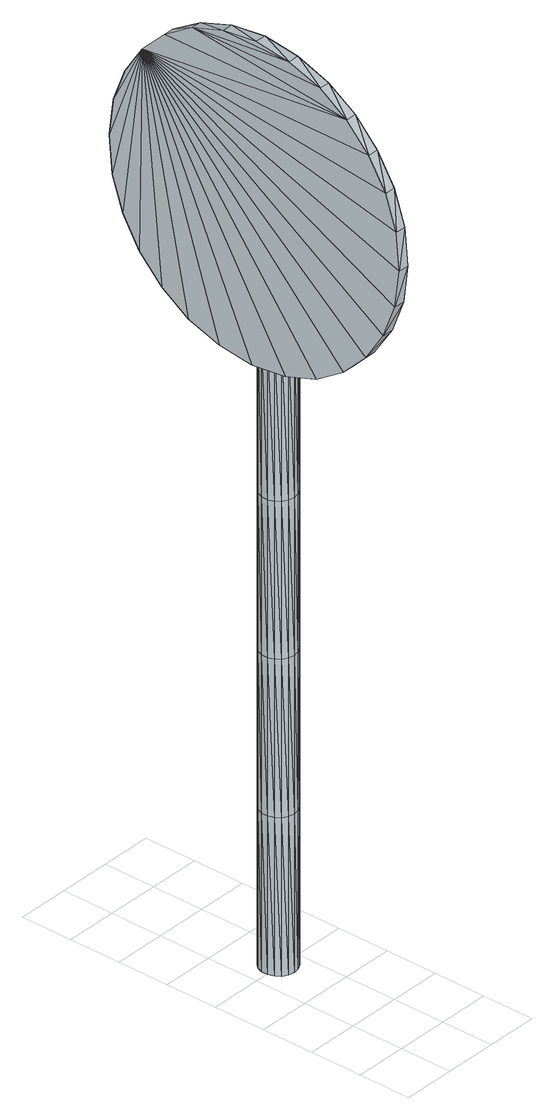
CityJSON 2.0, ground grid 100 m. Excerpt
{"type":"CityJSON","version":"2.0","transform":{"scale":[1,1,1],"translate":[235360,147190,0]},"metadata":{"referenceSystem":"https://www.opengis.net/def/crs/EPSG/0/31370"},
"CityObjects":{
"object1":{"type":"GenericCityObject","attributes":{"cluster":63,"mean_distance_to_centroid":0.312,"new_centroid_x":235309.47,"new_centroid_y":147573.87,"mean_distance_to_camera":6.31,"H1":0,"H2":0,"Z_final":112.66,"cluster2":-1,"proj_x":235310.22,"proj_y":147571.77,"id_line":52631,"bearing_l":250.15,"distance":2.23,"orientation":"right","G_obj":250.15},"geometry":[{"type":"MultiSurface","lod":"2","boundaries":[[[0,1,2]],[[2,1,3]],[[3,1,4]],[[4,1,5]],[[5,1,6]],[[1,7,6]],[[1,8,7]],[[1,9,8]],[[1,10,9]],[[1,11,10]],[[1,12,11]],[[1,13,12]],[[1,14,13]],[[15,14,1]],[[16,15,1]],[[17,16,1]],[[18,17,1]],[[0,18,1]],[[19,20,0]],[[19,0,2]],[[21,19,2]],[[21,2,3]],[[21,3,22]],[[22,3,4]],[[22,4,23]],[[23,4,5]],[[23,5,24]],[[24,5,6]],[[24,6,25]],[[25,6,7]],[[25,7,26]],[[26,7,8]],[[26,8,27]],[[8,9,27]],[[27,9,28]],[[9,10,28]],[[10,29,28]],[[10,11,29]],[[11,30,29]],[[11,12,30]],[[30,12,31]],[[31,12,13]],[[31,13,32]],[[32,13,14]],[[32,14,33]],[[33,14,15]],[[33,15,34]],[[34,15,16]],[[34,16,35]],[[35,16,17]],[[36,35,17]],[[18,36,17]],[[20,36,18]],[[20,18,0]],[[37,38,20]],[[37,20,19]],[[39,37,19]],[[21,39,19]],[[39,21,40]],[[40,21,22]],[[40,22,41]],[[41,22,23]],[[41,23,42]],[[42,23,24]],[[42,24,43]],[[43,24,25]],[[43,25,44]],[[44,25,26]],[[26,45,44]],[[26,27,45]],[[27,46,45]],[[27,28,46]],[[28,47,46]],[[28,29,47]],[[47,29,48]],[[29,30,48]],[[48,30,49]],[[49,30,31]],[[49,31,50]],[[50,31,32]],[[50,32,51]],[[51,32,33]],[[51,33,52]],[[52,33,34]],[[52,34,53]],[[53,34,35]],[[54,53,35]],[[54,35,36]],[[38,54,36]],[[38,36,20]],[[55,56,38]],[[55,38,37]],[[57,55,37]],[[57,37,39]],[[57,39,58]],[[58,39,40]],[[58,40,59]],[[59,40,41]],[[59,41,60]],[[60,41,42]],[[60,42,61]],[[61,42,43]],[[61,43,62]],[[62,43,44]],[[44,63,62]],[[44,45,63]],[[45,64,63]],[[45,46,64]],[[46,65,64]],[[46,47,65]],[[47,66,65]],[[47,48,66]],[[66,48,67]],[[67,48,49]],[[67,49,68]],[[68,49,50]],[[68,50,69]],[[69,50,51]],[[69,51,70]],[[70,51,52]],[[70,52,71]],[[71,52,53]],[[72,71,53]],[[72,53,54]],[[56,72,54]],[[56,54,38]],[[73,74,56]],[[73,56,55]],[[75,73,55]],[[75,55,57]],[[75,57,76]],[[76,57,58]],[[76,58,77]],[[77,58,59]],[[77,59,78]],[[78,59,60]],[[78,60,79]],[[79,60,61]],[[79,61,80]],[[80,61,62]],[[62,81,80]],[[62,63,81]],[[63,82,81]],[[63,64,82]],[[64,83,82]],[[64,65,83]],[[65,84,83]],[[65,66,84]],[[84,66,85]],[[85,66,67]],[[85,67,86]],[[86,67,68]],[[86,68,87]],[[87,68,69]],[[87,69,88]],[[88,69,70]],[[88,70,89]],[[89,70,71]],[[90,89,71]],[[90,71,72]],[[74,90,72]],[[74,72,56]],[[91,92,74]],[[91,74,73]],[[93,91,73]],[[93,73,75]],[[93,75,94]],[[94,75,76]],[[94,76,95]],[[95,76,77]],[[95,77,96]],[[96,77,78]],[[96,78,97]],[[97,78,79]],[[97,79,98]],[[98,79,80]],[[80,99,98]],[[80,81,99]],[[81,100,99]],[[81,82,100]],[[82,101,100]],[[82,83,101]],[[83,102,101]],[[83,84,102]],[[102,84,103]],[[103,84,85]],[[103,85,104]],[[104,85,86]],[[104,86,105]],[[105,86,87]],[[105,87,106]],[[106,87,88]],[[106,88,107]],[[107,88,89]],[[108,107,89]],[[108,89,90]],[[92,108,90]],[[92,90,74]],[[92,91,109]],[[91,93,109]],[[93,94,109]],[[94,95,109]],[[95,96,109]],[[109,96,97]],[[109,97,98]],[[109,98,99]],[[109,99,100]],[[109,100,101]],[[109,101,102]],[[109,102,103]],[[109,103,104]],[[105,109,104]],[[106,109,105]],[[107,109,106]],[[108,109,107]],[[92,109,108]],[[110,111,112]],[[113,112,114]],[[115,112,113]],[[116,112,115]],[[117,112,116]],[[118,112,117]],[[119,112,118]],[[120,112,119]],[[121,112,120]],[[122,112,121]],[[122,123,112]],[[123,110,112]],[[111,124,112]],[[124,125,112]],[[125,126,112]],[[126,127,112]],[[127,128,112]],[[128,129,112]],[[129,130,112]],[[130,131,112]],[[112,131,132]],[[131,133,132]],[[131,134,133]],[[133,134,135]],[[133,135,136]],[[135,137,136]],[[133,136,138]],[[136,139,138]],[[136,137,139]],[[137,140,139]],[[137,135,140]],[[135,141,140]],[[135,134,141]],[[134,142,141]],[[134,131,142]],[[131,143,142]],[[131,130,143]],[[143,130,144]],[[144,130,129]],[[144,129,145]],[[145,129,128]],[[145,128,146]],[[146,127,147]],[[147,127,126]],[[147,126,148]],[[148,126,125]],[[148,125,149]],[[149,125,124]],[[150,149,124]],[[150,124,111]],[[151,150,111]],[[151,111,110]],[[152,151,110]],[[152,110,123]],[[146,128,127]],[[153,123,122]],[[154,153,122]],[[154,122,121]],[[155,154,121]],[[155,121,120]],[[156,155,120]],[[156,120,119]],[[157,156,119]],[[157,119,118]],[[157,118,158]],[[158,118,117]],[[158,117,159]],[[153,152,123]],[[159,117,116]],[[159,116,160]],[[160,116,115]],[[160,115,161]],[[161,115,113]],[[161,113,162]],[[162,113,114]],[[162,114,163]],[[163,114,112]],[[163,112,164]],[[164,112,132]],[[132,165,164]],[[132,133,165]],[[133,138,165]],[[138,139,140]],[[161,162,163]],[[160,161,163]],[[159,160,163]],[[158,159,163]],[[157,158,163]],[[156,157,163]],[[155,156,163]],[[154,155,163]],[[153,154,163]],[[153,163,152]],[[152,163,151]],[[151,163,150]],[[150,163,149]],[[149,163,148]],[[148,163,147]],[[147,163,146]],[[146,163,145]],[[145,163,144]],[[144,163,143]],[[143,163,142]],[[163,164,142]],[[142,164,165]],[[142,165,141]],[[165,140,141]],[[165,138,140]],[[166,167,168]],[[168,167,169]],[[170,168,169]],[[170,169,171]],[[170,171,172]],[[172,171,173]],[[172,173,174]],[[174,173,175]],[[174,175,176]],[[176,175,177]],[[176,177,178]],[[178,177,179]],[[178,179,180]],[[180,179,181]],[[180,181,182]],[[182,181,183]],[[182,183,184]],[[184,183,185]],[[184,185,186]],[[186,185,187]],[[186,187,188]],[[188,187,189]],[[188,189,190]],[[190,189,191]],[[192,190,191]],[[192,191,193]],[[194,192,193]],[[194,193,195]],[[196,194,195]],[[196,195,197]],[[198,196,197]],[[198,197,199]],[[200,198,199]],[[200,199,201]],[[202,200,201]],[[202,201,203]],[[204,202,203]],[[204,203,205]],[[206,204,205]],[[206,205,207]],[[208,206,207]],[[208,207,209]],[[210,208,209]],[[210,209,211]],[[212,210,211]],[[212,211,213]],[[214,212,213]],[[214,213,215]],[[216,214,215]],[[216,215,217]],[[216,217,218]],[[218,217,219]],[[218,219,220]],[[220,219,221]],[[220,221,222]],[[222,221,223]],[[222,223,224]],[[224,223,225]],[[224,225,226]],[[226,225,227]],[[226,227,228]],[[228,227,229]],[[228,229,230]],[[230,229,231]],[[230,231,232]],[[232,231,233]],[[232,233,234]],[[234,233,235]],[[234,235,236]],[[236,235,237]],[[238,236,237]],[[238,237,239]],[[238,239,240]],[[240,239,241]],[[241,242,240]],[[241,243,242]],[[242,243,244]],[[244,243,245]],[[244,245,246]],[[246,245,247]],[[246,247,248]],[[248,247,249]],[[248,249,250]],[[250,249,251]],[[250,251,252]],[[252,251,253]],[[252,253,254]],[[254,253,255]],[[254,255,256]],[[256,255,257]],[[256,257,258]],[[258,257,259]],[[258,259,260]],[[260,259,261]],[[260,261,262]],[[262,261,263]],[[262,263,264]],[[264,263,265]],[[264,265,266]],[[266,265,267]],[[266,267,268]],[[268,267,269]],[[269,270,268]],[[269,271,270]],[[271,272,270]],[[271,273,272]],[[273,274,272]],[[273,275,274]],[[275,276,274]],[[275,277,276]],[[277,278,276]],[[277,279,278]],[[279,280,278]],[[279,281,280]],[[281,282,280]],[[281,283,282]],[[283,284,282]],[[283,285,284]],[[285,286,284]],[[285,287,286]],[[287,288,286]],[[287,289,288]],[[289,290,288]],[[289,291,290]],[[290,291,292]],[[292,291,293]],[[292,293,294]],[[294,293,295]],[[294,295,296]],[[296,295,297]],[[296,297,298]],[[298,297,299]],[[298,299,300]],[[300,299,301]],[[300,301,302]],[[302,301,303]],[[302,303,304]],[[304,303,305]],[[304,305,306]],[[306,305,307]],[[306,307,308]],[[308,307,309]],[[308,309,310]],[[310,309,311]],[[310,311,312]],[[312,311,313]],[[313,166,312]],[[313,167,166]],[[169,167,313]],[[169,313,171]],[[171,313,311]],[[173,171,311]],[[173,311,309]],[[175,173,309]],[[175,309,307]],[[177,175,307]],[[177,307,305]],[[179,177,305]],[[179,305,303]],[[181,179,303]],[[181,303,301]],[[183,181,301]],[[183,301,299]],[[183,299,297]],[[185,183,297]],[[185,297,295]],[[187,185,295]],[[187,295,293]],[[189,187,293]],[[189,293,291]],[[189,291,289]],[[189,289,287]],[[191,189,287]],[[191,287,285]],[[193,191,285]],[[195,193,285]],[[195,285,283]],[[197,195,283]],[[199,197,283]],[[201,199,283]],[[201,283,281]],[[203,201,281]],[[205,203,281]],[[205,281,279]],[[205,279,207]],[[207,279,209]],[[209,279,277]],[[209,277,211]],[[211,277,275]],[[211,275,213]],[[213,275,273]],[[213,273,215]],[[215,273,271]],[[215,271,217]],[[217,271,219]],[[219,271,269]],[[219,269,221]],[[221,269,267]],[[221,267,223]],[[223,267,265]],[[223,265,225]],[[225,265,263]],[[225,263,261]],[[225,261,227]],[[227,261,259]],[[227,259,229]],[[229,259,257]],[[229,257,255]],[[229,255,231]],[[231,255,253]],[[231,253,233]],[[233,253,251]],[[233,251,235]],[[251,249,235]],[[235,249,247]],[[235,247,237]],[[247,245,237]],[[237,245,243]],[[237,243,239]],[[239,243,241]],[[238,240,242]],[[168,312,166]],[[170,312,168]],[[170,310,312]],[[172,310,170]],[[172,308,310]],[[174,308,172]],[[174,306,308]],[[176,306,174]],[[176,304,306]],[[178,304,176]],[[178,302,304]],[[180,302,178]],[[180,300,302]],[[182,300,180]],[[182,298,300]],[[182,296,298]],[[184,296,182]],[[184,294,296]],[[186,294,184]],[[186,292,294]],[[188,292,186]],[[188,290,292]],[[188,288,290]],[[188,286,288]],[[190,286,188]],[[190,284,286]],[[192,284,190]],[[194,284,192]],[[194,282,284]],[[196,282,194]],[[198,282,196]],[[200,282,198]],[[200,280,282]],[[202,280,200]],[[204,280,202]],[[204,278,280]],[[204,206,278]],[[206,208,278]],[[208,276,278]],[[208,210,276]],[[210,274,276]],[[210,212,274]],[[212,272,274]],[[212,214,272]],[[214,270,272]],[[214,216,270]],[[216,218,270]],[[218,268,270]],[[218,220,268]],[[220,266,268]],[[220,222,266]],[[222,264,266]],[[222,224,264]],[[224,262,264]],[[224,260,262]],[[224,226,260]],[[226,258,260]],[[226,228,258]],[[228,256,258]],[[228,254,256]],[[228,230,254]],[[230,252,254]],[[230,232,252]],[[232,250,252]],[[232,234,250]],[[250,234,248]],[[234,246,248]],[[234,236,246]],[[246,236,244]],[[236,242,244]],[[236,238,242]],[[314,315,316]],[[316,315,317]],[[318,316,317]],[[318,317,319]],[[318,319,320]],[[320,319,321]],[[320,321,322]],[[322,321,323]],[[322,323,324]],[[324,323,325]],[[324,325,326]],[[326,325,327]],[[326,327,328]],[[328,327,329]],[[328,329,330]],[[330,329,331]],[[330,331,332]],[[332,331,333]],[[332,333,334]],[[334,333,335]],[[334,335,336]],[[336,335,337]],[[336,337,338]],[[338,337,339]],[[340,338,339]],[[340,339,341]],[[342,340,341]],[[342,341,343]],[[344,342,343]],[[344,343,345]],[[346,344,345]],[[346,345,347]],[[348,346,347]],[[348,347,349]],[[350,348,349]],[[350,349,351]],[[352,350,351]],[[352,351,353]],[[354,352,353]],[[354,353,355]],[[356,354,355]],[[356,355,357]],[[358,356,357]],[[358,357,359]],[[360,358,359]],[[360,359,361]],[[362,360,361]],[[362,361,363]],[[364,362,363]],[[364,363,365]],[[364,365,366]],[[366,365,367]],[[366,367,368]],[[368,367,369]],[[368,369,370]],[[370,369,371]],[[370,371,372]],[[372,371,373]],[[372,373,374]],[[374,373,375]],[[374,375,376]],[[376,375,377]],[[376,377,378]],[[378,377,379]],[[378,379,380]],[[380,379,381]],[[380,381,382]],[[382,381,383]],[[382,383,384]],[[384,383,385]],[[386,384,385]],[[386,385,387]],[[386,387,388]],[[388,387,389]],[[389,390,388]],[[389,391,390]],[[390,391,392]],[[392,391,393]],[[392,393,394]],[[394,393,395]],[[394,395,396]],[[396,395,397]],[[396,397,398]],[[398,397,399]],[[398,399,400]],[[400,399,401]],[[400,401,402]],[[402,401,403]],[[402,403,404]],[[404,403,405]],[[404,405,406]],[[406,405,407]],[[406,407,408]],[[408,407,409]],[[408,409,410]],[[410,409,411]],[[410,411,412]],[[412,411,413]],[[412,413,414]],[[414,413,415]],[[414,415,416]],[[416,415,417]],[[417,418,416]],[[417,419,418]],[[419,420,418]],[[419,421,420]],[[421,422,420]],[[421,423,422]],[[423,424,422]],[[423,425,424]],[[425,426,424]],[[425,427,426]],[[427,428,426]],[[427,429,428]],[[429,430,428]],[[429,431,430]],[[431,432,430]],[[431,433,432]],[[433,434,432]],[[433,435,434]],[[435,436,434]],[[435,437,436]],[[437,438,436]],[[437,439,438]],[[438,439,440]],[[440,439,441]],[[440,441,442]],[[442,441,443]],[[442,443,444]],[[444,443,445]],[[444,445,446]],[[446,445,447]],[[446,447,448]],[[448,447,449]],[[448,449,450]],[[450,449,451]],[[450,451,452]],[[452,451,453]],[[452,453,454]],[[454,453,455]],[[454,455,456]],[[456,455,457]],[[456,457,458]],[[458,457,459]],[[458,459,460]],[[460,459,461]],[[461,314,460]],[[461,315,314]],[[317,315,461]],[[317,461,319]],[[319,461,459]],[[321,319,459]],[[321,459,457]],[[323,321,457]],[[323,457,455]],[[325,323,455]],[[325,455,453]],[[327,325,453]],[[327,453,451]],[[329,327,451]],[[329,451,449]],[[331,329,449]],[[331,449,447]],[[331,447,445]],[[333,331,445]],[[333,445,443]],[[335,333,443]],[[335,443,441]],[[337,335,441]],[[337,441,439]],[[337,439,437]],[[337,437,435]],[[339,337,435]],[[339,435,433]],[[341,339,433]],[[343,341,433]],[[343,433,431]],[[345,343,431]],[[347,345,431]],[[349,347,431]],[[349,431,429]],[[351,349,429]],[[353,351,429]],[[353,429,427]],[[353,427,355]],[[355,427,357]],[[357,427,425]],[[357,425,359]],[[359,425,423]],[[359,423,361]],[[361,423,421]],[[361,421,363]],[[363,421,419]],[[363,419,365]],[[365,419,367]],[[367,419,417]],[[367,417,369]],[[369,417,415]],[[369,415,371]],[[371,415,413]],[[371,413,373]],[[373,413,411]],[[373,411,409]],[[373,409,375]],[[375,409,407]],[[375,407,377]],[[377,407,405]],[[377,405,403]],[[377,403,379]],[[379,403,401]],[[379,401,381]],[[381,401,399]],[[381,399,383]],[[399,397,383]],[[383,397,395]],[[383,395,385]],[[395,393,385]],[[385,393,391]],[[385,391,387]],[[387,391,389]],[[386,388,390]],[[316,460,314]],[[318,460,316]],[[318,458,460]],[[320,458,318]],[[320,456,458]],[[322,456,320]],[[322,454,456]],[[324,454,322]],[[324,452,454]],[[326,452,324]],[[326,450,452]],[[328,450,326]],[[328,448,450]],[[330,448,328]],[[330,446,448]],[[330,444,446]],[[332,444,330]],[[332,442,444]],[[334,442,332]],[[334,440,442]],[[336,440,334]],[[336,438,440]],[[336,436,438]],[[336,434,436]],[[338,434,336]],[[338,432,434]],[[340,432,338]],[[342,432,340]],[[342,430,432]],[[344,430,342]],[[346,430,344]],[[348,430,346]],[[348,428,430]],[[350,428,348]],[[352,428,350]],[[352,426,428]],[[352,354,426]],[[354,356,426]],[[356,424,426]],[[356,358,424]],[[358,422,424]],[[358,360,422]],[[360,420,422]],[[360,362,420]],[[362,418,420]],[[362,364,418]],[[364,366,418]],[[366,416,418]],[[366,368,416]],[[368,414,416]],[[368,370,414]],[[370,412,414]],[[370,372,412]],[[372,410,412]],[[372,408,410]],[[372,374,408]],[[374,406,408]],[[374,376,406]],[[376,404,406]],[[376,402,404]],[[376,378,402]],[[378,400,402]],[[378,380,400]],[[380,398,400]],[[380,382,398]],[[398,382,396]],[[382,394,396]],[[382,384,394]],[[394,384,392]],[[384,390,392]],[[384,386,390]]]}]}
},
"vertices":[
[59,338,2],[59,305,2],[70,336,2],[80,330,2],[88,322,2],[92,311,2],[92,299,2],[88,288,2],[80,279,2],[70,273,2],[59,271,2],[47,273,2],[37,279,2],[30,288,2],[26,299,2],[26,311,2],[30,322,2],[37,330,2],[47,336,2],[70,336,300],[59,338,300],[80,330,300],[88,322,300],[92,311,300],[92,299,300],[88,288,300],[80,279,300],[70,273,300],[59,271,300],[47,273,300],[37,279,300],[30,288,300],[26,299,300],[26,311,300],[30,322,300],[37,330,300],[47,336,300],[70,336,598],[59,338,598],[80,330,598],[88,322,598],[92,311,598],[92,299,598],[88,288,598],[80,279,598],[70,273,598],[59,271,598],[47,273,598],[37,279,598],[30,288,598],[26,299,598],[26,311,598],[30,322,598],[37,330,598],[47,336,598],[70,336,895],[59,338,895],[80,330,895],[88,322,895],[92,311,895],[92,299,895],[88,288,895],[80,279,895],[70,273,895],[59,271,895],[47,273,895],[37,279,895],[30,288,895],[26,299,895],[26,311,895],[30,322,895],[37,330,895],[47,336,895],[70,336,1193],[59,338,1193],[80,330,1193],[88,322,1193],[92,311,1193],[92,299,1193],[88,288,1193],[80,279,1193],[70,273,1193],[59,271,1193],[47,273,1193],[37,279,1193],[30,288,1193],[26,299,1193],[26,311,1193],[30,322,1193],[37,330,1193],[47,336,1193],[70,336,1491],[59,338,1491],[80,330,1491],[88,322,1491],[92,311,1491],[92,299,1491],[88,288,1491],[80,279,1491],[70,273,1491],[59,271,1491],[47,273,1491],[37,279,1491],[30,288,1491],[26,299,1491],[26,311,1491],[30,322,1491],[37,330,1491],[47,336,1491],[59,305,1491],[23,178,1185],[24,122,1221],[33,547,1645],[31,605,1525],[32,582,1589],[30,613,1456],[28,605,1387],[27,582,1324],[26,547,1268],[25,500,1221],[24,444,1185],[24,380,1162],[23,311,1154],[23,242,1162],[24,76,1268],[25,40,1324],[26,17,1387],[27,9,1456],[29,17,1525],[30,40,1589],[31,76,1645],[32,122,1692],[33,500,1692],[34,444,1727],[33,178,1727],[33,242,1750],[34,380,1750],[34,311,1758],[13,380,1750],[13,311,1758],[12,242,1750],[12,178,1728],[11,122,1692],[10,76,1645],[9,40,1589],[8,17,1526],[6,9,1457],[5,17,1387],[4,40,1324],[3,76,1268],[3,122,1221],[2,178,1185],[2,242,1163],[2,311,1155],[3,380,1163],[3,444,1185],[4,500,1221],[5,547,1268],[6,582,1324],[7,605,1387],[9,613,1457],[10,605,1526],[11,582,1589],[12,547,1645],[12,500,1692],[13,444,1728],[16,415,1304],[16,415,1265],[49,414,1304],[49,414,1265],[49,395,1304],[49,395,1265],[71,387,1304],[71,387,1265],[74,386,1304],[74,386,1265],[78,384,1304],[78,384,1265],[81,382,1304],[81,382,1265],[85,381,1304],[85,381,1265],[88,379,1304],[88,379,1265],[91,377,1304],[91,377,1265],[94,374,1304],[94,374,1265],[104,367,1304],[104,367,1265],[107,365,1304],[107,365,1265],[109,362,1304],[109,362,1265],[111,359,1304],[111,359,1265],[113,356,1304],[113,356,1265],[114,352,1304],[114,352,1265],[115,349,1304],[115,349,1265],[115,345,1304],[115,345,1265],[114,310,1304],[114,310,1265],[112,291,1304],[112,291,1265],[111,287,1304],[111,287,1265],[109,282,1304],[109,282,1265],[107,277,1304],[107,277,1265],[104,273,1304],[104,273,1265],[101,269,1304],[101,269,1265],[97,266,1304],[97,266,1265],[93,263,1304],[93,263,1265],[88,260,1304],[88,260,1265],[83,258,1304],[83,258,1265],[78,256,1304],[78,256,1265],[73,255,1304],[73,255,1265],[68,254,1304],[68,254,1265],[63,253,1304],[63,253,1265],[58,253,1304],[58,253,1265],[46,253,1304],[46,253,1265],[44,228,1304],[44,228,1265],[15,226,1304],[15,226,1265],[16,258,1304],[16,258,1265],[36,272,1304],[36,272,1265],[52,271,1304],[52,271,1265],[55,271,1304],[55,271,1265],[59,271,1304],[59,271,1265],[62,271,1304],[62,271,1265],[65,271,1304],[65,271,1265],[69,272,1304],[69,272,1265],[72,273,1304],[72,273,1265],[75,274,1304],[75,274,1265],[76,274,1304],[76,274,1265],[78,275,1304],[78,275,1265],[81,276,1304],[81,276,1265],[83,278,1304],[83,278,1265],[85,281,1304],[85,281,1265],[87,283,1304],[87,283,1265],[88,286,1304],[88,286,1265],[88,289,1304],[88,289,1265],[90,308,1304],[90,308,1265],[90,345,1304],[90,345,1265],[90,348,1304],[90,348,1265],[89,350,1304],[89,350,1265],[88,352,1304],[88,352,1265],[87,354,1304],[87,354,1265],[86,355,1304],[86,355,1265],[84,357,1304],[84,357,1265],[82,358,1304],[82,358,1265],[80,359,1304],[80,359,1265],[78,360,1304],[78,360,1265],[75,361,1304],[75,361,1265],[73,362,1304],[73,362,1265],[71,363,1304],[71,363,1265],[68,364,1304],[68,364,1265],[66,364,1304],[66,364,1265],[45,368,1304],[45,368,1265],[21,382,1304],[21,382,1265],[24,415,1473],[24,415,1434],[57,414,1473],[57,414,1434],[57,395,1473],[57,395,1434],[79,387,1473],[79,387,1434],[82,386,1473],[82,386,1434],[86,384,1473],[86,384,1434],[89,382,1473],[89,382,1434],[93,381,1473],[93,381,1434],[96,379,1473],[96,379,1434],[99,377,1473],[99,377,1434],[102,374,1473],[102,374,1434],[112,367,1473],[112,367,1434],[115,365,1473],[115,365,1434],[117,362,1473],[117,362,1434],[119,359,1473],[119,359,1434],[121,356,1473],[121,356,1434],[122,352,1473],[122,352,1434],[123,349,1473],[123,349,1434],[123,345,1473],[123,345,1434],[122,310,1473],[122,310,1434],[120,291,1473],[120,291,1434],[119,287,1473],[119,287,1434],[117,282,1473],[117,282,1434],[115,277,1473],[115,277,1434],[112,273,1473],[112,273,1434],[109,269,1473],[109,269,1434],[105,266,1473],[105,266,1434],[101,263,1473],[101,263,1434],[96,260,1473],[96,260,1434],[91,258,1473],[91,258,1434],[86,256,1473],[86,256,1434],[81,255,1473],[81,255,1434],[76,254,1473],[76,254,1434],[71,253,1473],[71,253,1434],[66,253,1473],[66,253,1434],[54,253,1473],[54,253,1434],[52,228,1473],[52,228,1434],[23,226,1473],[23,226,1434],[24,258,1473],[24,258,1434],[44,272,1473],[44,272,1434],[60,271,1473],[60,271,1434],[63,271,1473],[63,271,1434],[67,271,1473],[67,271,1434],[70,271,1473],[70,271,1434],[74,271,1473],[74,271,1434],[77,272,1473],[77,272,1434],[80,273,1473],[80,273,1434],[83,274,1473],[83,274,1434],[84,274,1473],[84,274,1434],[86,275,1473],[86,275,1434],[89,276,1473],[89,276,1434],[91,278,1473],[91,278,1434],[93,281,1473],[93,281,1434],[95,283,1473],[95,283,1434],[96,286,1473],[96,286,1434],[96,289,1473],[96,289,1434],[99,308,1473],[99,308,1434],[98,345,1473],[98,345,1434],[98,348,1473],[98,348,1434],[97,350,1473],[97,350,1434],[96,352,1473],[96,352,1434],[95,354,1473],[95,354,1434],[94,355,1473],[94,355,1434],[92,357,1473],[92,357,1434],[90,358,1473],[90,358,1434],[88,359,1473],[88,359,1434],[86,360,1473],[86,360,1434],[83,361,1473],[83,361,1434],[81,362,1473],[81,362,1434],[79,363,1473],[79,363,1434],[76,364,1473],[76,364,1434],[74,364,1473],[74,364,1434],[53,368,1473],[53,368,1434],[29,382,1473],[29,382,1434]
]}
